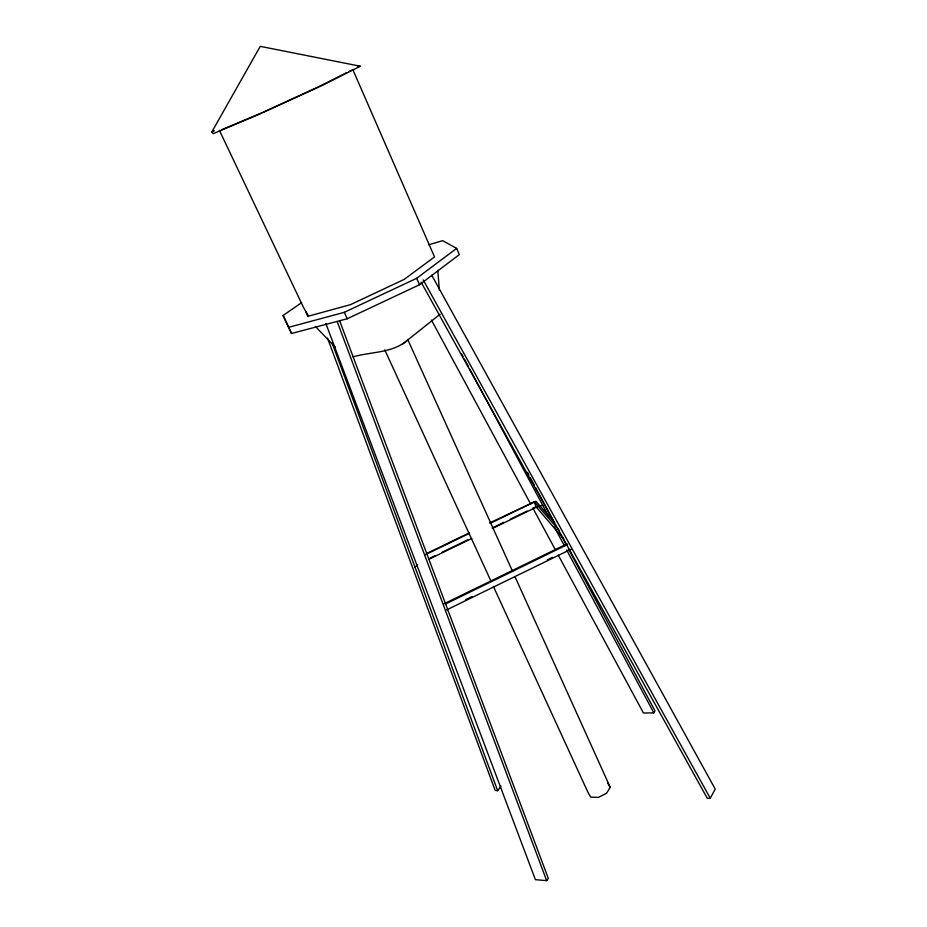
<?xml version="1.0" encoding="UTF-8"?>
<svg xmlns="http://www.w3.org/2000/svg" width="927" height="927" viewBox="0 0 927 927"><rect width="100%" height="100%" fill="white"/><g stroke="black" fill="none" stroke-linecap="round" stroke-linejoin="round"><path stroke-width="1.39" d="M558.251 555.122L643.431 712.99L653.871 712.909L654.96 710.812L568.413 548.888M421.171 282.283L707.313 798.356L710.244 798.217L715.238 789.109L431.773 275.249M211.762 132.051L260.244 46.35L360.336 66.234L322.098 85.481L259.015 114.38L213.129 133.685L211.762 132.051L214.288 130.8M515.018 576.745L610.244 787.347L606.443 793.35L598.309 797.417L590.719 797.127L588.124 792.701L493.384 586.397M327.555 338.158L495.169 790.407L497.672 790.719L501.009 786.119M325.829 323.453L535.412 879.677L546.663 880.65L548.332 878.472L339.583 320.626M415.064 567.301L417.637 564.613M353.013 356.883C371.159 351.576 393.013 353.28 407.88 339.827L512.631 571.484M440.116 314.149L402.48 344.16M301.681 302.619L283.106 315.481L291.518 333.488L347.266 318.726L419.525 284.728L459.328 254.601L456.663 248.39L442.631 240.672L428.795 244.774M288.564 327.347L344.299 312.329L416.675 278.297L456.663 248.39M319.525 86.304L346.408 72.793M348.958 71.506L351.518 70.22M443.882 603.871L567.057 543.848M445.563 603.975L567.579 544.497M465.736 599.665L472.214 596.513M547.324 559.873L552.504 557.347M446.687 609.873L571.171 549.166M426.374 553.639L469.143 532.921M489.873 522.886L534.3 501.924L490.198 523.292M425.331 554.717L469.433 533.349M430.14 558.077L435.308 555.574M441.773 552.434L467.625 539.908M492.191 527.996L503.825 522.353M510.29 519.224L527.104 511.078M533.57 507.95L536.154 506.687M429.097 559.166L471.808 538.46M492.515 528.413L537.822 506.455M262.944 112.294L318.239 86.953M563.767 538.935L535.945 506.698L534.45 501.913L535.945 501.275L554.601 522.596M221.611 129.734L261.657 112.885M357.671 66.709L360.336 66.234M538.772 505.899L542.77 505.389M315.331 326.374L335.076 346.976M534.45 501.913L559.514 530.742M607.544 782.979L610.244 787.347M306.35 313.453L308.193 316.686L305.968 311.773M423.187 279.896L710.244 798.217M431.449 320.082L530.777 504.207M532.84 508.019L555.505 550.035M527.521 472.388L528.877 474.937M530.244 477.498L534.334 485.145M535.69 487.695L553.419 520.847M560.916 534.867L566.362 545.064M461.716 353.987L463.071 356.536M464.439 359.073L468.517 366.71M469.885 369.259L548.9 516.837M554.358 527.023L564.578 546.119M566.629 549.943L653.871 712.909M283.106 315.481L291.518 333.488M219.363 130.267L303.558 307.567L308.482 316.142L350.394 304.682L404.149 279.421L434.543 256.941L352.805 69.571M344.299 312.329L347.266 318.726M384.763 349.861L490.974 581.136M416.675 278.297L419.525 284.728M337.289 321.878L546.663 880.65M332.19 343.187L497.672 790.719M437.799 270.278L439.386 290.348"/></g></svg>
